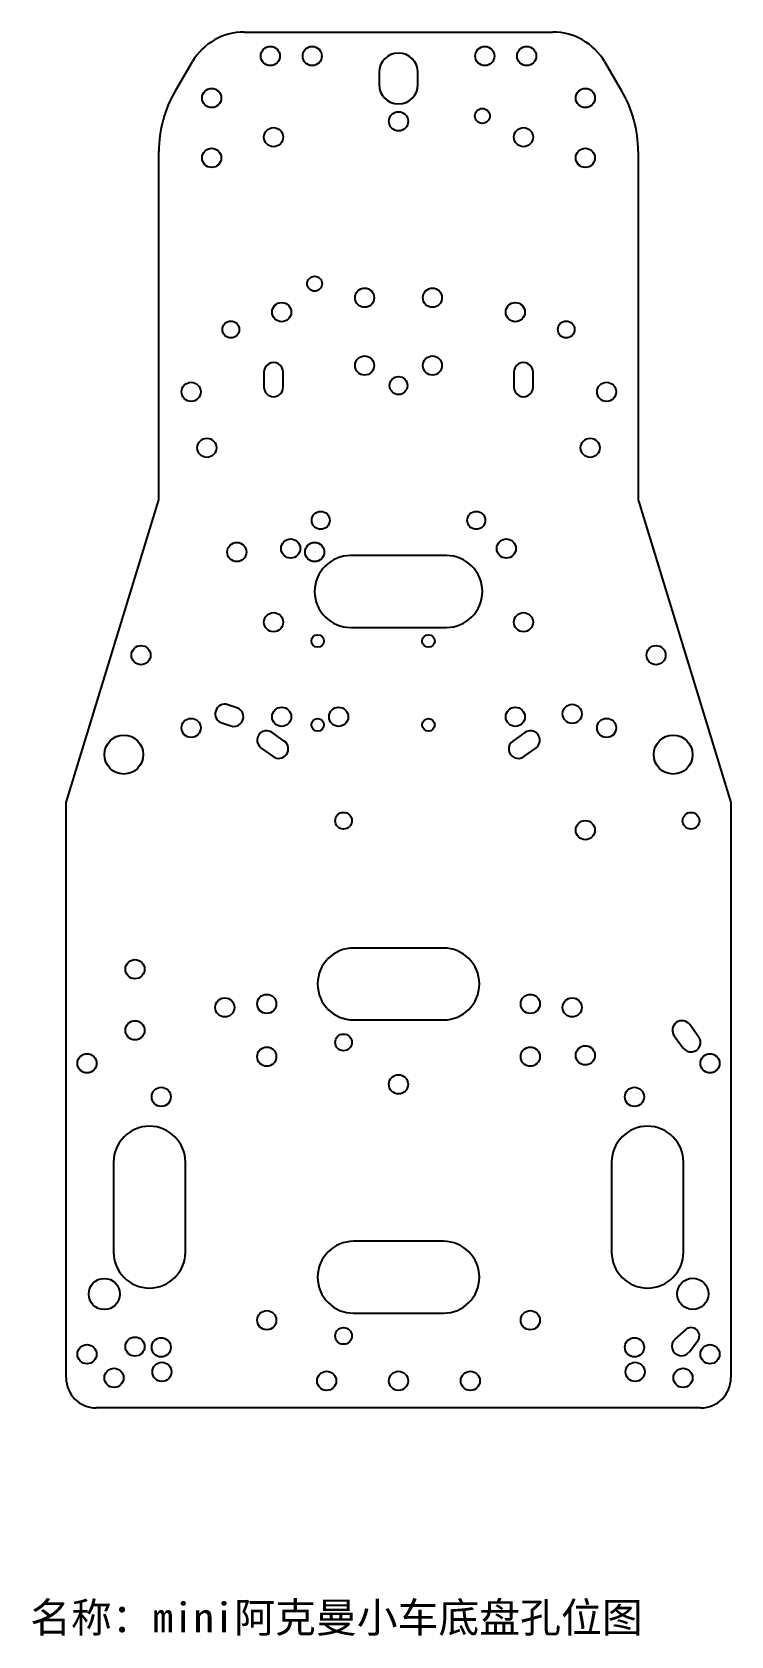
# Model space of a CAD drawing. Header units: millimetres. Extents: x 386 to 503, y -374 to -106.
import ezdxf

# ---------------------------------------------------------------- set-up
doc = ezdxf.new("R2010")
doc.units = ezdxf.units.MM
doc.header["$MEASUREMENT"] = 0
doc.layers.add('图层000', color=7, linetype='Continuous', lineweight=25)
doc.layers.add('标注层', color=3, linetype='Continuous', lineweight=15)
doc.styles.add('正常标注', font='simfang.ttf', dxfattribs={"height": 3.5})

msp = doc.modelspace()

# ---------------------------------------------------------------- linework, layer by layer
at = {"layer": '图层000', "linetype": 'Continuous', "lineweight": 25}
for p, q in [((421.73, -105.86), (473.27, -105.86)), ((410.26, -115.64), (413.1, -110.79)), ((481.9, -110.79), (484.74, -115.64)), ((444.25, -112.61), (444.25, -114.61)), ((450.75, -114.61), (450.75, -112.61)), ((407.5, -183.68), (407.5, -125.77)), ((487.5, -125.77), (487.5, -183.68)), ((425.04, -162.64), (425.04, -165.12)), ((428.24, -165.12), (428.24, -162.64)), ((466.76, -162.64), (466.76, -165.12)), ((469.96, -165.11), (469.96, -162.64)), ((392, -234.48), (407.45, -184.08)), ((487.55, -184.08), (503, -234.48)), ((455.5, -193.24), (439.5, -193.24)), ((439.5, -205.24), (455.5, -205.24)), ((420.5, -218.63), (419, -218.14)), ((418, -221.18), (419.5, -221.67)), ((428.43, -224.2), (426.43, -222.78)), ((468.57, -222.78), (466.57, -224.2)), ((424.57, -225.39), (426.57, -226.8)), ((468.43, -226.8), (470.43, -225.38)), ((392, -330.5), (392, -234.48)), ((503, -234.48), (503, -330.5)), ((455, -258.75), (440, -258.75)), ((440, -270.75), (455, -270.75)), ((399.92, -294.5), (399.92, -309.5)), ((411.92, -309.5), (411.92, -294.5)), ((483.08, -294.5), (483.08, -309.5)), ((495.08, -309.5), (495.08, -294.5)), ((455, -307.7), (440, -307.7)), ((440, -319.7), (455, -319.7)), ((498, -335.5), (397, -335.5))]:
    msp.add_line(p, q, dxfattribs=at)
at = {"layer": '图层000', "color": 7, "linetype": 'Continuous', "lineweight": 25}
for p, q in [((497.61, -273.55), (496.12, -271.53)), ((493.55, -273.43), (495.04, -275.45)), ((495.39, -322.46), (493.66, -324.02)), ((496, -326.19), (497.43, -324.36))]:
    msp.add_line(p, q, dxfattribs=at)
at = {"layer": '图层000', "linetype": 'Continuous', "lineweight": 25}
for centre, radius in [((426.1, -109.86), 1.6), ((433.1, -109.86), 1.6), ((461.9, -109.86), 1.6), ((468.9, -109.86), 1.6), ((416.3, -116.86), 1.6), ((478.7, -116.86), 1.6), ((447.5, -120.76), 1.6), ((461.5, -119.86), 1.25), ((426.64, -123.4), 1.6), ((468.36, -123.4), 1.6), ((416.3, -126.86), 1.6), ((478.7, -126.86), 1.6), ((433.5, -147.86), 1.25), ((441.84, -150.2), 1.6), ((453.16, -150.2), 1.6), ((428, -152.6), 1.6), ((467, -152.6), 1.6), ((419.5, -155.5), 1.4), ((475.5, -155.5), 1.4), ((441.84, -161.52), 1.6), ((453.16, -161.52), 1.6), ((412.87, -165.91), 1.6), ((447.5, -164.86), 1.5), ((482.24, -165.91), 1.6), ((415.5, -175.25), 1.6), ((479.5, -175.25), 1.6), ((434.51, -187.36), 1.5), ((460.49, -187.36), 1.5), ((420.5, -192.65), 1.6), ((429.5, -192.06), 1.6), ((433.5, -192.65), 1.6), ((465.5, -192.06), 1.6), ((426.64, -204.36), 1.6), ((468.36, -204.36), 1.6), ((404.5, -209.86), 1.6), ((434, -207.5), 1.05), ((452.5, -207.5), 1.05), ((490.5, -209.86), 1.6), ((428, -220.15), 1.6), ((437.5, -220.15), 1.6), ((467, -220.15), 1.6), ((476.5, -219.66), 1.6), ((412.87, -222.01), 1.6), ((434, -221.5), 1.05), ((452.5, -221.5), 1.05), ((482.24, -222.01), 1.6), ((478.7, -239.07), 1.6), ((403.5, -262.28), 1.6), ((418.5, -268.66), 1.6), ((425.5, -268.08), 1.6), ((469.5, -268.08), 1.6), ((476.5, -268.66), 1.6), ((403.5, -272.48), 1.6), ((425.5, -276.88), 1.6), ((469.5, -276.88), 1.6), ((478.7, -276.67), 1.6), ((395.5, -278), 1.6), ((499.5, -278), 1.6), ((447.49, -281.5), 1.6), ((407.89, -283.6), 1.6), ((486.89, -283.6), 1.6), ((425.5, -320.88), 1.6), ((469.5, -320.88), 1.6), ((403.5, -325.28), 1.6), ((407.89, -325.4), 1.6), ((486.89, -325.4), 1.6), ((395.5, -326.55), 1.6), ((499.5, -326.55), 1.6), ((400, -330.5), 1.6), ((408, -329.5), 1.6), ((487, -329.5), 1.6), ((495, -330.5), 1.6), ((435.5, -331), 1.6), ((447.5, -331), 1.6), ((459.5, -331), 1.6)]:
    msp.add_circle(centre, radius, dxfattribs=at)
at = {"layer": '图层000', "color": 5, "linetype": 'Continuous', "lineweight": 25}
for centre in [(401.64, -226.46), (493.36, -226.46)]:
    msp.add_circle(centre, 3.25, dxfattribs=at)
at = {"layer": '图层000', "color": 7, "linetype": 'Continuous', "lineweight": 25}
for centre in [(438.33, -237.5), (496.33, -237.5), (438.33, -274.5), (438.33, -323.5)]:
    msp.add_circle(centre, 1.4, dxfattribs=at)
at = {"layer": '图层000', "color": 2, "linetype": 'Continuous', "lineweight": 25}
for centre, radius in [((398.38, -316.5), 2.6), ((496.63, -316.48), 2.6), ((495, -330.5), 1.6)]:
    msp.add_circle(centre, radius, dxfattribs=at)
at = {"layer": '图层000', "linetype": 'Continuous', "lineweight": 25}
for centre, radius, start, end in [((421.73, -115.86), 10, 90, 149.5582), ((473.27, -115.86), 10, 30.4418, 90), ((447.5, -112.61), 3.25, 0, 180), ((447.5, -114.61), 3.25, 180, 0), ((427.5, -125.77), 20, 149.5582, 180), ((467.5, -125.77), 20, 0, 30.4418), ((426.64, -162.64), 1.6, 0.0004, 180.0004), ((468.36, -162.64), 1.6, 359.9996, 179.9996), ((426.64, -165.12), 1.6, 180.0004, 0.0004), ((468.36, -165.12), 1.6, 179.9996, 0.3845), ((405.9, -183.68), 1.6, 345.6459, 360), ((489.1, -183.68), 1.6, 180, 194.3541), ((439.5, -199.24), 6, 90, 270), ((455.5, -199.24), 6, 270, 90), ((418.5, -219.66), 1.6, 71.7972, 251.7972), ((420, -220.15), 1.6, 251.7972, 71.7972), ((425.5, -224.08), 1.6, 54.6253, 234.6681), ((427.5, -225.5), 1.6, 234.6253, 54.6253), ((467.5, -225.5), 1.6, 125.3747, 305.3747), ((469.5, -224.08), 1.6, 305.3747, 125.4175), ((440, -264.75), 6, 90, 270), ((455, -264.75), 6, 270, 90), ((405.92, -294.5), 6, 0, 180), ((489.08, -294.5), 6, 0, 180), ((440, -313.7), 6, 90, 270), ((455, -313.7), 6, 270, 90), ((405.92, -309.5), 6, 180, 0), ((489.08, -309.5), 6, 180, 0), ((397, -330.5), 5, 180, 270), ((498, -330.5), 5, 270, 360)]:
    msp.add_arc(centre, radius, start, end, dxfattribs=at)
at = {"layer": '图层000', "color": 7, "linetype": 'Continuous', "lineweight": 25}
for centre, radius, start, end in [((494.83, -272.48), 1.6, 36.4331, 216.4331), ((496.33, -274.5), 1.6, 216.4331, 36.4331), ((496.33, -323.5), 1.4, 321.9198, 132.0688), ((494.74, -325.2), 1.6, 132.0688, 321.9198)]:
    msp.add_arc(centre, radius, start, end, dxfattribs=at)

# ---------------------------------------------------------------- texts
at = {"layer": '标注层', "insert": (386, -368), "char_height": 5, "width": 136.0101, "attachment_point": 1, "style": '正常标注'}
msp.add_mtext('名称：mini阿克曼小车底盘孔位图', dxfattribs=at)

doc.saveas('drawing.dxf')
